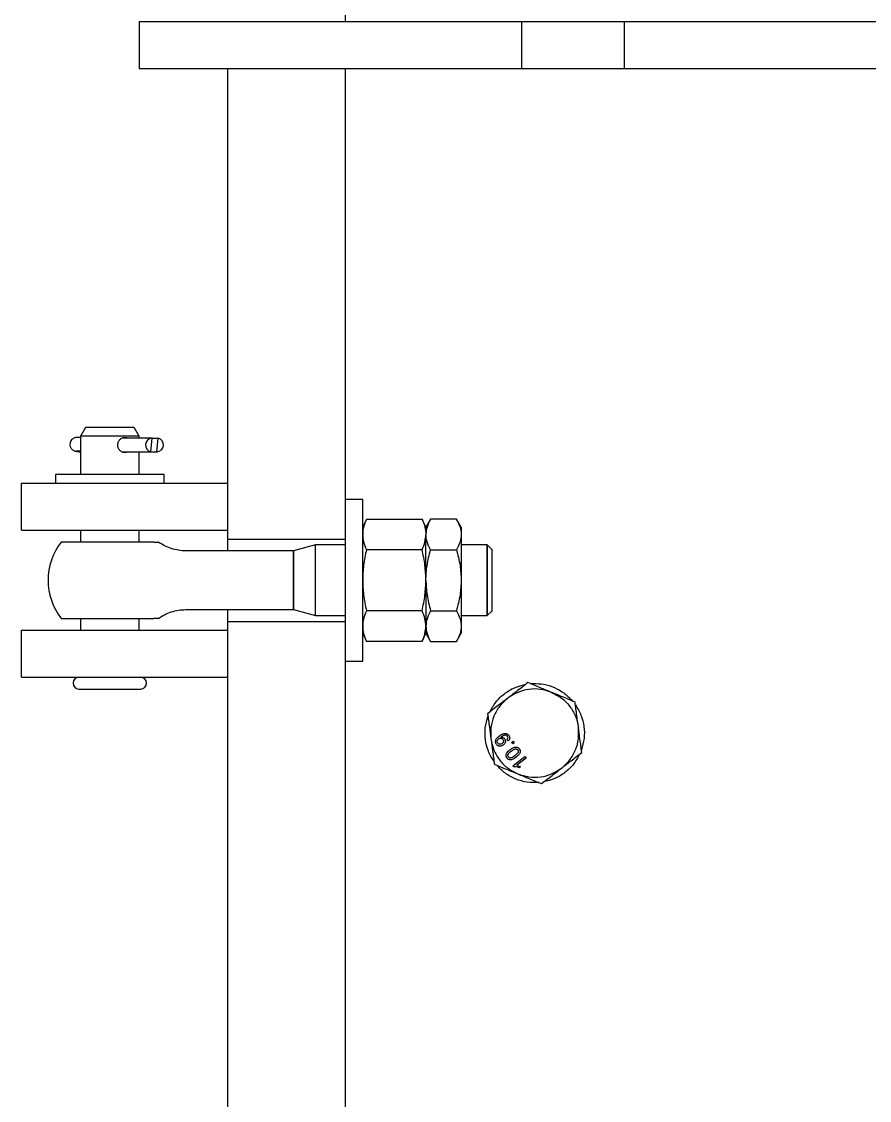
# Model space of a CAD drawing. Header units: millimetres. Extents: x 1293 to 41893, y 1011 to 26911.
# Drawn here: x 32451.2 to 32643.4, y 7630.8 to 7875.4 of the extents above; entities that cross this region are included whole.
import ezdxf

# ---------------------------------------------------------------- set-up
doc = ezdxf.new("R2010")
doc.units = ezdxf.units.MM
doc.header["$LTSCALE"] = 50
doc.layers.add('MAQUINAS', color=11, linetype='Continuous')

msp = doc.modelspace()

# ---------------------------------------------------------------- linework, layer by layer
at = {"layer": 'MAQUINAS', "linetype": 'Continuous', "lineweight": 25}
for p, q in [((32524.4942232, 8099.3821266), (32524.4942232, 7875.3821266)), ((32477.8275566, 7875.3821266), (32835.610707, 7875.3821266)), ((32477.8275566, 7875.3821266), (32477.8275566, 7864.7154599)), ((32564.4942232, 7875.3821266), (32564.4942232, 7864.7154599)), ((32587.8275566, 7864.7154599), (32587.8275566, 7875.3821266)), ((32477.8275566, 7864.7154599), (32835.610707, 7864.7154599)), ((32497.8275329, 7864.7154599), (32497.8275329, 7758.0487932)), ((32524.4942232, 7864.7154599), (32524.4942232, 7758.0487932)), ((32465.6489134, 7783.3821266), (32464.4942128, 7781.3821266)), ((32464.4942128, 7781.3821266), (32464.4942128, 7772.7154599)), ((32477.8275462, 7781.3821266), (32476.6728456, 7783.3821266)), ((32477.8275462, 7780.9154599), (32477.8275462, 7781.3821266)), ((32480.6104612, 7780.9154599), (32473.8887426, 7780.9154599)), ((32480.4762027, 7777.8567577), (32480.7447197, 7780.9074954)), ((32480.7447197, 7780.9074954), (32482.1046427, 7780.9074954)), ((32481.8361256, 7777.8567577), (32482.1046427, 7780.9074954)), ((32473.8776329, 7777.8567577), (32481.8361256, 7777.8567577)), ((32473.8887426, 7777.8487932), (32481.9703842, 7777.8487932)), ((32477.8275462, 7772.7154599), (32477.8275462, 7777.8487932)), ((32458.8275329, 7772.7154599), (32458.8275329, 7770.7154599)), ((32483.4941996, 7772.7154599), (32458.8275329, 7772.7154599)), ((32483.4941996, 7770.7154599), (32483.4941996, 7772.7154599)), ((32451.1608663, 7760.0487932), (32451.1608663, 7770.7154599)), ((32471.1608663, 7770.7154599), (32497.8275329, 7770.7154599)), ((32528.4942232, 7767.0487932), (32524.4942232, 7767.0487932)), ((32529.3614345, 7762.5752003), (32528.4942232, 7760.7154599)), ((32529.3598798, 7762.5718663), (32541.9619, 7762.5718663)), ((32542.8275519, 7760.7154699), (32541.9603454, 7762.5752003)), ((32543.9012678, 7762.5752003), (32542.8275519, 7760.7154699)), ((32549.7557494, 7762.5718663), (32543.8993429, 7762.5718663)), ((32550.8275462, 7760.7154599), (32549.7538245, 7762.5752003)), ((32464.4942128, 7760.0487932), (32464.4942128, 7757.3821266)), ((32471.1608663, 7760.0487932), (32497.8275329, 7760.0487932)), ((32477.8275462, 7757.3821266), (32477.8275462, 7760.0487932)), ((32497.8275329, 7758.0487932), (32524.4942232, 7758.0487932)), ((32517.8275462, 7756.7154599), (32512.8275462, 7755.3757139)), ((32524.4942232, 7756.7154599), (32517.8275462, 7756.7154599)), ((32556.7448795, 7756.7154599), (32550.8275462, 7756.7154599)), ((32557.8275462, 7755.6327932), (32556.7448795, 7756.7154599)), ((32512.8275462, 7755.3757139), (32488.3830084, 7755.3757139)), ((32541.9619, 7755.6436631), (32529.3598798, 7755.6436631)), ((32543.8993429, 7755.6436631), (32549.7557494, 7755.6436631)), ((32488.379674, 7742.0552058), (32512.8275462, 7742.0552058)), ((32512.8275462, 7742.0552058), (32517.8275462, 7740.7154599)), ((32464.4942128, 7740.0487932), (32464.4942128, 7737.3821266)), ((32477.8275462, 7737.3821266), (32477.8275462, 7740.0487932)), ((32517.8275462, 7740.7154599), (32524.4942232, 7740.7154599)), ((32541.9619, 7741.7872567), (32529.3598798, 7741.7872567)), ((32543.8993429, 7741.7872567), (32549.7557494, 7741.7872567)), ((32550.8275462, 7740.7154599), (32556.7448795, 7740.7154599)), ((32556.7448795, 7740.7154599), (32557.8275462, 7741.7981266)), ((32451.1608663, 7726.7154599), (32451.1608663, 7737.3821266)), ((32471.1608663, 7737.3821266), (32497.8275329, 7737.3821266)), ((32497.8275329, 7739.3821266), (32524.4942232, 7739.3821266)), ((32497.8275329, 7739.3821266), (32497.8275329, 7358.0487932)), ((32524.4942232, 7739.3821266), (32524.4942232, 7358.0487932)), ((32528.4942232, 7736.7154599), (32529.3614345, 7734.8557194)), ((32541.9619, 7734.8590534), (32529.3598798, 7734.8590534)), ((32541.9603454, 7734.8557194), (32542.8275519, 7736.7154499)), ((32542.8275519, 7736.7154499), (32543.9012678, 7734.8557194)), ((32543.8993429, 7734.8590534), (32549.7557494, 7734.8590534)), ((32549.7538245, 7734.8557194), (32550.8275462, 7736.7154599)), ((32524.4942232, 7730.3821266), (32528.4942232, 7730.3821266)), ((32471.1608663, 7726.7154599), (32497.8275329, 7726.7154599)), ((32575.4967322, 7721.9653831), (32575.2183905, 7721.6802501)), ((32575.6925639, 7721.7624017), (32575.4992821, 7721.5644039)), ((32575.6925639, 7721.7624017), (32576.1411356, 7721.2559738)), ((32559.8932749, 7713.1868006), (32559.8282125, 7713.1341212)), ((32561.505353, 7712.2643811), (32561.2027673, 7712.5854975)), ((32562.246933, 7711.9487641), (32562.5948289, 7712.2165602)), ((32562.5147291, 7711.6008682), (32562.246933, 7711.9487641)), ((32562.862625, 7711.8686642), (32562.5147291, 7711.6008682)), ((32562.5948289, 7712.2165602), (32562.862625, 7711.8686642)), ((32562.5592014, 7706.6487915), (32565.2727897, 7708.7376008)), ((32565.5405857, 7708.3897049), (32563.4260307, 7706.7620069)), ((32565.2727897, 7708.7376008), (32565.5405857, 7708.3897049)), ((32562.7315951, 7706.4248335), (32562.5592014, 7706.6487915)), ((32563.4260307, 7706.7620069), (32564.308144, 7706.4437597)), ((32564.308144, 7706.4437597), (32563.9874274, 7706.1968852))]:
    msp.add_line(p, q, dxfattribs=at)
at = {"layer": 'MAQUINAS', "linetype": 'Continuous', "lineweight": 25, "flags": 128}
msp.add_lwpolyline([(32464.4942128, 7777.9793668), (32464.1485306, 7777.9999458), (32463.7394625, 7778.0128238), (32463.5318725, 7778.0015441), (32463.5578937, 7777.9678528), (32463.8134984, 7777.916965), (32464.2591211, 7777.8567577), (32464.4942128, 7777.8301539)], dxfattribs=at)
at = {"layer": 'MAQUINAS', "linetype": 'Continuous', "lineweight": 25}
for centre, radius, start, end in [((32480.7921804, 7779.3661321), 1.5420938, 91.763658747, 258.176249629), ((32481.7886649, 7779.398121), 1.5420938, 271.763658747, 78.176249629), ((32471.1608795, 7748.7154599), 14, 141.757625007, 218.25531567), ((32464.1608795, 7725.3821266), 1.3333333, 90, 270), ((32478.1608795, 7725.3821266), 1.3333333, 270, 90)]:
    msp.add_arc(centre, radius, start, end, dxfattribs=at)
for points, knots in [([(32474.560687, 7781.3821266), (32474.1727077, 7781.3821266), (32473.3967491, 7781.3821266), (32472.1118788, 7781.3821266), (32470.799846, 7781.3821266), (32469.4991616, 7781.3821266), (32468.2630556, 7781.3821266), (32467.1379595, 7781.3821266), (32466.1681497, 7781.3821266), (32465.3878085, 7781.3821266), (32464.8382324, 7781.3821266), (32464.5294565, 7781.3821266), (32464.5226276, 7781.3821266), (32464.5197557, 7781.3821266)], [0, 0, 0, 0, 0.0932332117, 0.1864664234, 0.2796996351, 0.3729328468, 0.4661660585, 0.5593992702, 0.6526324819, 0.7458656936, 0.8390989053, 0.932332117, 1, 1, 1, 1]), ([(32473.971823, 7783.3821266), (32473.3088071, 7783.3821266), (32471.9827754, 7783.3821266), (32469.7575831, 7783.3821266), (32467.762163, 7783.3821266), (32466.3306528, 7783.3821266), (32465.6234672, 7783.3821266), (32465.7208095, 7783.3821266), (32465.7466781, 7783.3821266)], [0, 0, 0, 0, 0.1864999279, 0.3729998557, 0.5594997836, 0.7459997115, 0.9324996393, 1, 1, 1, 1]), ([(32472.9594124, 7779.3821266), (32472.9659932, 7779.4938894), (32472.9793468, 7779.7206754), (32473.1131705, 7780.1550811), (32473.4253339, 7780.6351057), (32473.8756799, 7780.9539669), (32474.2668747, 7781.0888576), (32474.4636925, 7781.102212), (32474.560687, 7781.1087932)], [0, 0, 0, 0, 0.1234106923, 0.2504214187, 0.499991788, 0.7495565899, 0.876578208, 1, 1, 1, 1]), ([(32476.5750809, 7783.3821266), (32476.5793695, 7783.3821266), (32476.5903794, 7783.3821266), (32475.6868919, 7783.3821266), (32474.5435126, 7783.3821266), (32473.971823, 7783.3821266)], [0, 0, 0, 0, 0.2418693227, 0.6209346614, 1, 1, 1, 1]), ([(32477.8020033, 7781.3821266), (32477.8095195, 7781.3821266), (32477.8444461, 7781.3821266), (32477.6490901, 7781.3821266), (32477.2161765, 7781.3821266), (32476.5283728, 7781.3821266), (32475.6489264, 7781.3821266), (32474.9234334, 7781.3821266), (32474.560687, 7781.3821266)], [0, 0, 0, 0, 0.05199043502, 0.24159234802, 0.43119426101, 0.62079617401, 0.810398087, 1, 1, 1, 1]), ([(32474.560687, 7781.1087932), (32474.6550362, 7781.1006256), (32474.8464865, 7781.0840521), (32475.0695379, 7781.0234121), (32475.1685905, 7780.9319178), (32475.1950304, 7780.9074954)], [0, 0, 0, 0, 0.4159889899, 0.8441110725, 1, 1, 1, 1]), ([(32464.4942128, 7781.0492485), (32464.4875262, 7781.0497081), (32464.2881582, 7781.0634119), (32463.9536265, 7781.0710929), (32463.6628773, 7781.0777924), (32463.3063696, 7781.0256347), (32462.9907176, 7780.9204462), (32462.6450681, 7780.7081122), (32462.3222745, 7780.3437598), (32462.1195618, 7779.8527087), (32462.096963, 7779.3225956), (32462.2391217, 7778.8559661), (32462.4710037, 7778.5076842), (32462.7296836, 7778.2712967), (32462.9798804, 7778.1232405), (32463.190065, 7778.0409203), (32463.3673478, 7777.9913167), (32463.5934111, 7777.9439027), (32463.9432933, 7777.8920635), (32464.2975495, 7777.8468434), (32464.4907972, 7777.8282309), (32464.4942128, 7777.8279019)], [0, 0, 0, 0, 0.0028568284, 0.0851789295, 0.1784005578, 0.2184912249, 0.2588179182, 0.3147458415, 0.3814797795, 0.4519208082, 0.5249822348, 0.5909850247, 0.645414306, 0.6921375741, 0.7321225742, 0.7645216126, 0.7927935826, 0.8347452458, 0.9209356454, 0.9986025512, 1, 1, 1, 1]), ([(32474.560687, 7777.6554599), (32474.4636925, 7777.6620411), (32474.2668747, 7777.6753955), (32473.8756799, 7777.8102862), (32473.4253339, 7778.1291474), (32473.1131705, 7778.609172), (32472.9793468, 7779.0435777), (32472.9659932, 7779.2703637), (32472.9594124, 7779.3821266)], [0, 0, 0, 0, 0.123421792, 0.2504434101, 0.500008212, 0.7495785813, 0.8765893077, 1, 1, 1, 1]), ([(32475.185655, 7777.8487932), (32475.1621999, 7777.8272778), (32475.0659612, 7777.7389977), (32474.8463445, 7777.6804561), (32474.6549893, 7777.6637117), (32474.560687, 7777.6554599)], [0, 0, 0, 0, 0.1404835774, 0.5764190519, 1, 1, 1, 1]), ([(32529.3598798, 7762.5718663), (32529.105464, 7761.9756469), (32528.6179306, 7760.8331203), (32528.5342403, 7759.6658861), (32528.4942232, 7759.1077647)], [0, 0, 0, 0, 0.5218429017, 1, 1, 1, 1]), ([(32541.9619, 7762.5718663), (32542.2164091, 7761.9754066), (32542.7041243, 7760.8324121), (32542.7876285, 7759.6646969), (32542.827557, 7759.1063418)], [0, 0, 0, 0, 0.52183954708, 1, 1, 1, 1]), ([(32543.8993429, 7762.5718663), (32543.5842531, 7761.9765943), (32542.9825735, 7760.8398934), (32542.8775586, 7759.6656529), (32542.8275383, 7759.1063433)], [0, 0, 0, 0, 0.5236839147, 1, 1, 1, 1]), ([(32549.7557494, 7762.5718663), (32550.0707242, 7761.9768342), (32550.6721804, 7760.8405981), (32550.7774195, 7759.6668406), (32550.8275462, 7759.1077647)], [0, 0, 0, 0, 0.523687075, 1, 1, 1, 1]), ([(32528.4942232, 7759.1077647), (32528.5342403, 7758.5496434), (32528.6179306, 7757.3824092), (32529.105464, 7756.2398825), (32529.3598798, 7755.6436631)], [0, 0, 0, 0, 0.4781570983, 1, 1, 1, 1]), ([(32541.9619, 7755.6436631), (32542.2162224, 7756.2396421), (32542.7035736, 7757.3817005), (32542.787451, 7758.5484545), (32542.8275574, 7759.1063422)], [0, 0, 0, 0, 0.5218463249, 1, 1, 1, 1]), ([(32543.8993429, 7755.6436631), (32543.584484, 7756.2384556), (32542.983253, 7757.3742267), (32542.8777822, 7758.5474994), (32542.8275454, 7759.1063404)], [0, 0, 0, 0, 0.5236903771, 1, 1, 1, 1]), ([(32542.8275519, 7760.7142892), (32542.8275519, 7760.7146826), (32542.8275519, 7760.8506522), (32542.8275519, 7760.4139338), (32542.8275519, 7759.5422117), (32542.8275519, 7759.1063507)], [0, 0, 0, 0, 0.0014486664, 0.5007243332, 1, 1, 1, 1]), ([(32550.8275462, 7759.1077647), (32550.7774195, 7758.5486889), (32550.6721804, 7757.3749313), (32550.0707242, 7756.2386953), (32549.7557494, 7755.6436631)], [0, 0, 0, 0, 0.476312925, 1, 1, 1, 1]), ([(32481.1252433, 7757.3821266), (32480.9279356, 7757.3820438), (32480.5435593, 7757.3818827), (32479.8235864, 7757.3819338), (32478.8686823, 7757.3821891), (32477.6234768, 7757.3822764), (32476.0238327, 7757.3820859), (32474.3093443, 7757.3821377), (32472.482655, 7757.3821233), (32470.6182187, 7757.3821283), (32468.7692305, 7757.3821227), (32466.9886085, 7757.3821403), (32465.5307349, 7757.3820836), (32464.3634952, 7757.3822249), (32463.4296417, 7757.3821685), (32462.4573264, 7757.3822204), (32461.5165232, 7757.3814797), (32460.7379638, 7757.3822991), (32460.294985, 7757.382078), (32460.1136892, 7757.3821266), (32460.1663127, 7757.3821266), (32460.1665044, 7757.3821266)], [0, 0, 0, 0, 0.0438890332, 0.0855004917, 0.1250342282, 0.1899527214, 0.2499838689, 0.3124592569, 0.3749346449, 0.4374100329, 0.4998854208, 0.5623608088, 0.6248361968, 0.664266218, 0.7058487452, 0.7498689243, 0.8101163908, 0.874820804, 0.937296192, 0.99977158, 1, 1, 1, 1]), ([(32481.1252433, 7757.3821266), (32481.3332141, 7757.3821266), (32481.7237803, 7757.3821266), (32482.0235027, 7757.3821266), (32482.1530969, 7757.3821266), (32482.1449546, 7757.3821266), (32482.1424504, 7757.3821266)], [0, 0, 0, 0, 0.3370011832, 0.6328834783, 0.8870901561, 1, 1, 1, 1]), ([(32488.3830084, 7755.3757139), (32487.8321177, 7755.4002049), (32486.7235776, 7755.4494875), (32485.1001741, 7755.853648), (32483.5461866, 7756.4732505), (32482.6173931, 7757.0804018), (32482.1558278, 7757.3821266)], [0, 0, 0, 0, 0.24847576117, 0.49999999899, 0.75152423733, 1, 1, 1, 1]), ([(32497.8275329, 7758.0487932), (32497.8275329, 7758.0143486), (32497.8275329, 7757.9454593), (32497.8275329, 7757.3861046), (32497.8275329, 7756.5548557), (32497.8275329, 7755.7616754), (32497.8275329, 7755.3757139)], [0, 0, 0, 0, 0.2533057036, 0.5066114071, 0.7599171107, 1, 1, 1, 1]), ([(32529.3598798, 7755.6436631), (32529.105464, 7754.4512243), (32528.6179306, 7752.166171), (32528.5342403, 7749.8317025), (32528.4942232, 7748.7154599)], [0, 0, 0, 0, 0.52184290167, 1, 1, 1, 1]), ([(32542.8275519, 7748.7309313), (32542.7870529, 7749.8446336), (32542.7023515, 7752.1738788), (32542.2158082, 7754.4538397), (32541.9619, 7755.6436631)], [0, 0, 0, 0, 0.4781387086, 1, 1, 1, 1]), ([(32542.8275519, 7748.7309313), (32542.8782736, 7749.8465373), (32542.9847656, 7752.1887937), (32543.5849983, 7754.456208), (32543.8993429, 7755.6436631)], [0, 0, 0, 0, 0.4762954491, 1, 1, 1, 1]), ([(32549.7557494, 7755.6436631), (32550.0707242, 7754.4535988), (32550.6721804, 7752.1811266), (32550.7774195, 7749.8336116), (32550.8275462, 7748.7154599)], [0, 0, 0, 0, 0.523687075, 1, 1, 1, 1]), ([(32528.4942232, 7748.7154599), (32528.5342403, 7747.5992172), (32528.6179306, 7745.2647488), (32529.105464, 7742.9796955), (32529.3598798, 7741.7872567)], [0, 0, 0, 0, 0.4781570983, 1, 1, 1, 1]), ([(32541.9619, 7741.7872567), (32542.2158082, 7742.97708), (32542.7023515, 7745.257041), (32542.7870529, 7747.5862862), (32542.8275519, 7748.6999885)], [0, 0, 0, 0, 0.52186129143, 1, 1, 1, 1]), ([(32542.8275519, 7748.6999885), (32542.8782736, 7747.5843824), (32542.9847656, 7745.242126), (32543.5849983, 7742.9747118), (32543.8993429, 7741.7872567)], [0, 0, 0, 0, 0.4762954491, 1, 1, 1, 1]), ([(32550.8275462, 7748.7154599), (32550.7774195, 7747.5973081), (32550.6721804, 7745.2497931), (32550.0707242, 7742.977321), (32549.7557494, 7741.7872567)], [0, 0, 0, 0, 0.476312925, 1, 1, 1, 1]), ([(32482.1558278, 7740.0487932), (32482.6173931, 7740.350518), (32483.5461866, 7740.9576692), (32485.1001741, 7741.5772718), (32486.7235776, 7741.9814323), (32487.8321177, 7742.0307148), (32488.3830084, 7742.0552058)], [0, 0, 0, 0, 0.2484757627, 0.500000001, 0.7515242388, 1, 1, 1, 1]), ([(32497.8275329, 7742.0552058), (32497.8275329, 7741.6692443), (32497.8275329, 7740.8760641), (32497.8275329, 7740.0448152), (32497.8275329, 7739.4854605), (32497.8275329, 7739.4165712), (32497.8275329, 7739.3821266)], [0, 0, 0, 0, 0.2400828893, 0.4933885929, 0.7466942964, 1, 1, 1, 1]), ([(32460.1663381, 7740.0487932), (32460.1662021, 7740.0487932), (32460.1136845, 7740.0487932), (32460.2953265, 7740.0488469), (32460.6879858, 7740.0486294), (32461.2605896, 7740.0491946), (32461.868311, 7740.0491284), (32462.7159562, 7740.0486616), (32463.8510627, 7740.0486929), (32465.3495079, 7740.0488204), (32466.9885252, 7740.0487857), (32468.7692544, 7740.0487954), (32470.6182064, 7740.0487918), (32472.4826802, 7740.0487966), (32474.3092557, 7740.048781), (32475.8344203, 7740.0488316), (32477.0766357, 7740.0487052), (32478.0866717, 7740.0486976), (32479.1537299, 7740.0487672), (32480.2431966, 7740.0491552), (32480.8236551, 7740.048917), (32481.1252433, 7740.0487932)], [0, 0, 0, 0, 0.0001621788, 0.0626417094, 0.12512124, 0.168819071, 0.2104357257, 0.2501645088, 0.3152201639, 0.3751224366, 0.4376019672, 0.5000814979, 0.5625610285, 0.6250405592, 0.6875200898, 0.7499996204, 0.7895670487, 0.8311213562, 0.8750405965, 0.9350750075, 1, 1, 1, 1]), ([(32482.1424504, 7740.0487932), (32482.1450668, 7740.0487932), (32482.1529015, 7740.0487932), (32482.0504592, 7740.0487932), (32481.845977, 7740.0487932), (32481.5452849, 7740.0487932), (32481.2654678, 7740.0487932), (32481.1252433, 7740.0487932)], [0, 0, 0, 0, 0.11348795615, 0.33983603354, 0.56026182507, 0.77963431516, 1, 1, 1, 1]), ([(32529.3598798, 7741.7872567), (32529.105464, 7741.1910372), (32528.6179306, 7740.0485106), (32528.5342403, 7738.8812764), (32528.4942232, 7738.323155)], [0, 0, 0, 0, 0.5218429017, 1, 1, 1, 1]), ([(32542.8275595, 7738.3217331), (32542.78763, 7738.8800879), (32542.7041236, 7740.0478021), (32542.2164089, 7741.1907968), (32541.9619, 7741.7872567)], [0, 0, 0, 0, 0.4781604649, 1, 1, 1, 1]), ([(32543.8993429, 7741.7872567), (32543.5842531, 7741.1919846), (32542.9825735, 7740.0552837), (32542.8775586, 7738.8810432), (32542.8275383, 7738.3217336)], [0, 0, 0, 0, 0.5236839147, 1, 1, 1, 1]), ([(32549.7557494, 7741.7872567), (32550.0707242, 7741.1922245), (32550.6721804, 7740.0559884), (32550.7774195, 7738.8822309), (32550.8275462, 7738.323155)], [0, 0, 0, 0, 0.523687075, 1, 1, 1, 1]), ([(32528.4942232, 7738.323155), (32528.5342403, 7737.7650337), (32528.6179306, 7736.5977995), (32529.105464, 7735.4552728), (32529.3598798, 7734.8590534)], [0, 0, 0, 0, 0.4781570983, 1, 1, 1, 1]), ([(32541.9619, 7734.8590534), (32542.2162224, 7735.4550324), (32542.7035736, 7736.5970909), (32542.7874511, 7737.7638448), (32542.8275574, 7738.3217325)], [0, 0, 0, 0, 0.52184632484, 1, 1, 1, 1]), ([(32542.8275425, 7738.3217322), (32542.8777805, 7737.7628906), (32542.9832538, 7736.5896167), (32543.5844843, 7735.4538457), (32543.8993429, 7734.8590534)], [0, 0, 0, 0, 0.4763096398, 1, 1, 1, 1]), ([(32550.8275462, 7738.323155), (32550.7774195, 7737.7640792), (32550.6721804, 7736.5903217), (32550.0707242, 7735.4540856), (32549.7557494, 7734.8590534)], [0, 0, 0, 0, 0.476312925, 1, 1, 1, 1]), ([(32565.9695339, 7725.4946945), (32565.1698723, 7724.8791476), (32563.6689239, 7723.7237789), (32562.1187649, 7722.5305299), (32561.3944856, 7721.9730093)], [0, 0, 0, 0, 0.5327709195, 1, 1, 1, 1]), ([(32571.3069269, 7723.293429), (32570.4619602, 7723.641913), (32568.6534968, 7724.3877655), (32566.902444, 7725.1099406), (32565.9695339, 7725.4946945)], [0, 0, 0, 0, 0.4672290805, 1, 1, 1, 1]), ([(32464.1876995, 7724.0487932), (32464.190715, 7724.0487932), (32464.1978853, 7724.0487932), (32464.5221001, 7724.0487932), (32465.0991549, 7724.0487932), (32465.9185132, 7724.0487932), (32466.9368135, 7724.0487932), (32468.1181644, 7724.0487932), (32469.4160757, 7724.0487932), (32470.7817943, 7724.0487932), (32472.1594288, 7724.0487932), (32473.5085425, 7724.0487932), (32474.3232991, 7724.0487932), (32474.7306773, 7724.0487932)], [0, 0, 0, 0, 0.067667883, 0.1609010947, 0.2541343064, 0.3473675181, 0.4406007298, 0.5338339415, 0.6270671532, 0.7203003649, 0.8135335766, 0.9067667883, 1, 1, 1, 1]), ([(32474.7306773, 7724.0487932), (32475.1115611, 7724.0487932), (32475.8733287, 7724.0487932), (32476.7967474, 7724.0487932), (32477.5189413, 7724.0487932), (32477.9735006, 7724.0487932), (32478.1786245, 7724.0487932), (32478.1419515, 7724.0487932), (32478.1340595, 7724.0487932)], [0, 0, 0, 0, 0.189601913, 0.379203826, 0.568805739, 0.758407652, 0.948009565, 1, 1, 1, 1]), ([(32576.6443198, 7721.0921635), (32575.7114098, 7721.4769174), (32573.9603569, 7722.1990925), (32572.1518936, 7722.944945), (32571.3069269, 7723.293429)], [0, 0, 0, 0, 0.5327709195, 1, 1, 1, 1]), ([(32561.3944856, 7721.9730093), (32560.6702063, 7721.4154887), (32559.1200474, 7720.2222397), (32557.619099, 7719.066871), (32556.8194373, 7718.4513242)], [0, 0, 0, 0, 0.4672290805, 1, 1, 1, 1]), ([(32577.4066645, 7715.3692129), (32577.2859772, 7716.2752175), (32577.0276727, 7718.214319), (32576.7775682, 7720.0918628), (32576.6443198, 7721.0921635)], [0, 0, 0, 0, 0.4672290805, 1, 1, 1, 1]), ([(32556.8194373, 7718.4513242), (32556.9526857, 7717.4510234), (32557.2027902, 7715.5734796), (32557.4610946, 7713.6343781), (32557.581782, 7712.7283735)], [0, 0, 0, 0, 0.5327709195, 1, 1, 1, 1]), ([(32578.1690092, 7709.6462623), (32578.0357608, 7710.646563), (32577.7856563, 7712.5241068), (32577.5273519, 7714.4632083), (32577.4066645, 7715.3692129)], [0, 0, 0, 0, 0.5327709195, 1, 1, 1, 1]), ([(32557.581782, 7712.7283735), (32557.7024693, 7711.8223689), (32557.9607738, 7709.8832674), (32558.2108783, 7708.0057236), (32558.3441266, 7707.0054229)], [0, 0, 0, 0, 0.4672290805, 1, 1, 1, 1]), ([(32558.8393466, 7711.4812835), (32558.7869287, 7711.5602188), (32558.6821088, 7711.7180658), (32558.6126536, 7711.9969482), (32558.6114019, 7712.2820292), (32558.7150781, 7712.6484825), (32559.002317, 7713.0368085), (32559.2954926, 7713.2728785), (32559.442458, 7713.3912175)], [0, 0, 0, 0, 0.1250635897, 0.2500895576, 0.3751100052, 0.5001693996, 0.7494409524, 1, 1, 1, 1]), ([(32559.1114466, 7711.7755715), (32559.0624688, 7711.8537141), (32558.9892748, 7711.9704928), (32558.9695906, 7712.1542677), (32558.986987, 7712.290311), (32559.0328739, 7712.4207822), (32559.1274353, 7712.5785122), (32559.2320018, 7712.668724), (32559.3014764, 7712.7286612)], [0, 0, 0, 0, 0.2490168506, 0.3721383925, 0.4993654558, 0.6235619335, 0.7498926933, 1, 1, 1, 1]), ([(32559.3014764, 7712.7286612), (32559.3772271, 7712.7798027), (32559.4918403, 7712.8571813), (32559.6686808, 7712.9055858), (32559.8063984, 7712.9121562), (32559.9402299, 7712.8883984), (32560.1103137, 7712.8184914), (32560.2037204, 7712.7178907), (32560.2661981, 7712.6506011)], [0, 0, 0, 0, 0.24997649069, 0.37822216713, 0.50034233219, 0.62745243067, 0.75081109269, 1, 1, 1, 1]), ([(32559.442458, 7713.3912175), (32559.6088172, 7713.512556), (32559.9409703, 7713.7548204), (32560.4250947, 7713.9621224), (32560.8393513, 7713.9954039), (32561.1444408, 7713.9307658), (32561.4192648, 7713.782342), (32561.5558211, 7713.6271893), (32561.624128, 7713.5495803)], [0, 0, 0, 0, 0.2504849429, 0.5001185141, 0.6278991852, 0.7500923696, 0.8749936752, 1, 1, 1, 1]), ([(32559.8282125, 7713.1341212), (32559.9067119, 7713.1371822), (32560.0642037, 7713.1433235), (32560.2924945, 7713.0751673), (32560.503522, 7712.9628319), (32560.608518, 7712.8446012), (32560.6608986, 7712.785618)], [0, 0, 0, 0, 0.2489431768, 0.4994502947, 0.7502849385, 1, 1, 1, 1]), ([(32561.2972134, 7713.3265022), (32561.2530033, 7713.3757496), (32561.16462, 7713.4742032), (32560.9838101, 7713.5627887), (32560.7854143, 7713.5934809), (32560.396243, 7713.5063992), (32560.1167295, 7713.3287892), (32559.8932749, 7713.1868006)], [0, 0, 0, 0, 0.1252073258, 0.2503100191, 0.3753386279, 0.5006201474, 1, 1, 1, 1]), ([(32560.2661981, 7712.6506011), (32560.3157422, 7712.5749225), (32560.3899729, 7712.461535), (32560.4226938, 7712.2832015), (32560.4166013, 7712.1484017), (32560.3814291, 7712.0175732), (32560.2996234, 7711.8560487), (32560.1982748, 7711.7653213), (32560.1309568, 7711.7050581)], [0, 0, 0, 0, 0.24952054608, 0.37385078374, 0.49988878406, 0.62409559321, 0.75031544223, 1, 1, 1, 1]), ([(32560.6608986, 7712.785618), (32560.6997566, 7712.7289572), (32560.7774463, 7712.6156737), (32560.8425337, 7712.4192894), (32560.8637956, 7712.2138069), (32560.8398388, 7712.0087722), (32560.7755889, 7711.811595), (32560.6397366, 7711.5709133), (32560.4838486, 7711.4339433), (32560.3802709, 7711.3429355)], [0, 0, 0, 0, 0.1250740585, 0.2500636243, 0.3732612247, 0.5001992382, 0.6242961009, 0.7503685137, 1, 1, 1, 1]), ([(32561.2027673, 7712.5854975), (32561.251871, 7712.6438603), (32561.3405524, 7712.7492637), (32561.406765, 7712.9118949), (32561.4150503, 7713.0429768), (32561.3959237, 7713.1451718), (32561.3573937, 7713.2421838), (32561.3172727, 7713.2983973), (32561.2972134, 7713.3265022)], [0, 0, 0, 0, 0.2764767993, 0.4993179598, 0.6237184282, 0.7494961879, 0.8747561628, 1, 1, 1, 1]), ([(32561.624128, 7713.5495803), (32561.6901108, 7713.4492236), (32561.7893303, 7713.2983153), (32561.840014, 7713.0628053), (32561.8403593, 7712.8242123), (32561.7450545, 7712.5313871), (32561.5853375, 7712.3534767), (32561.505353, 7712.2643811)], [0, 0, 0, 0, 0.2498594906, 0.3757183909, 0.500481002, 0.7498462328, 1, 1, 1, 1]), ([(32560.3802709, 7711.3429355), (32560.2590732, 7711.2621996), (32560.0764763, 7711.1405625), (32559.7925148, 7711.0732283), (32559.5735997, 7711.067052), (32559.3601405, 7711.1061578), (32559.0887417, 7711.2151637), (32558.9392654, 7711.374664), (32558.8393466, 7711.4812835)], [0, 0, 0, 0, 0.2498688585, 0.3764535287, 0.5003476657, 0.6272386366, 0.7508240847, 1, 1, 1, 1]), ([(32560.1309568, 7711.7050581), (32560.0512068, 7711.6517024), (32559.891917, 7711.5451314), (32559.6466057, 7711.507687), (32559.4576953, 7711.5338096), (32559.2767432, 7711.6018992), (32559.177947, 7711.7057015), (32559.1114466, 7711.7755715)], [0, 0, 0, 0, 0.2502503989, 0.4998417518, 0.6295762977, 0.7506653539, 1, 1, 1, 1]), ([(32561.220221, 7708.3882711), (32561.1660132, 7708.468933), (32561.0576422, 7708.6301905), (32560.9838323, 7708.9168365), (32561.0075458, 7709.2115355), (32561.2550762, 7709.7432636), (32561.6279997, 7710.0619648), (32561.9260069, 7710.3166423)], [0, 0, 0, 0, 0.125373348, 0.2506437386, 0.375697515, 0.5011131747, 1, 1, 1, 1]), ([(32561.9260069, 7710.3166423), (32562.0824746, 7710.4306199), (32562.3950323, 7710.6583001), (32562.8424102, 7710.8616309), (32563.2286061, 7710.9154053), (32563.5196082, 7710.868988), (32563.7780345, 7710.7239704), (32563.9050373, 7710.5772766), (32563.9685989, 7710.5038601)], [0, 0, 0, 0, 0.2504758129, 0.50034735438, 0.62576834083, 0.75017618309, 0.87496969665, 1, 1, 1, 1]), ([(32562.1927158, 7709.9679095), (32562.41636, 7710.1358089), (32562.6959603, 7710.3457169), (32563.0945009, 7710.4830465), (32563.3051345, 7710.4783415), (32563.5100127, 7710.4149492), (32563.6070132, 7710.3135309), (32563.6554926, 7710.2628436)], [0, 0, 0, 0, 0.5004095025, 0.6256126137, 0.7505796735, 0.875343692, 1, 1, 1, 1]), ([(32563.6554926, 7710.2628436), (32563.6924633, 7710.2030989), (32563.7664251, 7710.0835763), (32563.7736588, 7709.8691013), (32563.7258229, 7709.6639252), (32563.4896784, 7709.3142229), (32563.2154482, 7709.097538), (32562.9961041, 7708.9242217)], [0, 0, 0, 0, 0.1246963828, 0.2494616582, 0.3744323466, 0.4996371137, 1, 1, 1, 1]), ([(32563.9685989, 7710.5038601), (32564.0475808, 7710.3818973), (32564.1662048, 7710.1987196), (32564.1976208, 7709.9461078), (32564.1937728, 7709.8024882), (32564.1803804, 7709.7318254), (32564.1736843, 7709.6964947)], [0, 0, 0, 0, 0.4987953461, 0.7491482596, 0.8745764119, 1, 1, 1, 1]), ([(32563.2649873, 7708.5771626), (32563.1083224, 7708.4631862), (32562.795379, 7708.2355145), (32562.3440213, 7708.0290451), (32561.9565021, 7707.9771339), (32561.6663285, 7708.0264334), (32561.4112676, 7708.1682543), (32561.2839453, 7708.3148837), (32561.220221, 7708.3882711)], [0, 0, 0, 0, 0.2504817087, 0.5003455958, 0.6317049057, 0.7502211388, 0.8749866995, 1, 1, 1, 1]), ([(32561.5362564, 7708.6254825), (32561.4987469, 7708.6850418), (32561.4237297, 7708.8041575), (32561.4124575, 7709.0194355), (32561.4640439, 7709.2243047), (32561.6963454, 7709.5770211), (32561.9721243, 7709.7941951), (32562.1927158, 7709.9679095)], [0, 0, 0, 0, 0.1247447425, 0.2494837578, 0.3744708184, 0.4996480989, 1, 1, 1, 1]), ([(32562.0000017, 7708.407644), (32561.9555049, 7708.4092539), (32561.8665399, 7708.4124725), (32561.7385256, 7708.4538719), (32561.623481, 7708.5242752), (32561.5653348, 7708.5917426), (32561.5362564, 7708.6254825)], [0, 0, 0, 0, 0.2501584562, 0.5001555724, 0.7500324303, 1, 1, 1, 1]), ([(32562.9961041, 7708.9242217), (32562.8433649, 7708.8130117), (32562.6142694, 7708.6462063), (32562.2785884, 7708.4653296), (32562.0927823, 7708.4268556), (32562.0000017, 7708.407644)], [0, 0, 0, 0, 0.5003723119, 0.7505151407, 1, 1, 1, 1]), ([(32564.1736843, 7709.6964947), (32564.1290788, 7709.5825679), (32564.0398027, 7709.354548), (32563.734502, 7708.9673651), (32563.4527851, 7708.7332369), (32563.2649873, 7708.5771626)], [0, 0, 0, 0, 0.249753552, 0.499871473, 1, 1, 1, 1]), ([(32573.5939609, 7706.1245771), (32574.3182402, 7706.6820977), (32575.8683991, 7707.8753467), (32577.3693475, 7709.0307154), (32578.1690092, 7709.6462623)], [0, 0, 0, 0, 0.4672290805, 1, 1, 1, 1]), ([(32558.3441266, 7707.0054229), (32559.2770367, 7706.620669), (32561.0280896, 7705.8984939), (32562.8365529, 7705.1526414), (32563.6815196, 7704.8041574)], [0, 0, 0, 0, 0.5327709195, 1, 1, 1, 1]), ([(32563.9874274, 7706.1968852), (32563.7865478, 7706.2834324), (32563.3854829, 7706.4562277), (32562.9493059, 7706.4352861), (32562.7315951, 7706.4248335)], [0, 0, 0, 0, 0.5008657323, 1, 1, 1, 1]), ([(32569.0189126, 7702.602892), (32569.8185742, 7703.2184388), (32571.3195226, 7704.3738075), (32572.8696816, 7705.5670565), (32573.5939609, 7706.1245771)], [0, 0, 0, 0, 0.5327709195, 1, 1, 1, 1]), ([(32563.6815196, 7704.8041574), (32564.5264863, 7704.4556734), (32566.3349497, 7703.7098209), (32568.0860025, 7702.9876458), (32569.0189126, 7702.602892)], [0, 0, 0, 0, 0.4672290805, 1, 1, 1, 1])]:
    msp.add_open_spline(points, degree=3, knots=knots, dxfattribs=at)
for points in [[(32451.1608663, 7770.7154599), (32451.2353005, 7770.7154599), (32451.384169, 7770.7154599), (32452.5734218, 7770.7154599), (32454.4217975, 7770.7154599), (32456.9282323, 7770.7154599), (32459.9776573, 7770.7154599), (32463.4579081, 7770.7154599), (32467.2338962, 7770.7154599), (32469.8518762, 7770.7154599), (32471.1608663, 7770.7154599)], [(32528.4942232, 7730.3821266), (32528.4942232, 7730.4503579), (32528.4942232, 7730.5868207), (32528.4942232, 7731.6769691), (32528.4942232, 7733.3713135), (32528.4942232, 7735.6688787), (32528.4942232, 7738.464185), (32528.4942232, 7741.6544149), (32528.4942232, 7745.1157373), (32528.4942232, 7748.7154599), (32528.4942232, 7752.3151825), (32528.4942232, 7755.7765049), (32528.4942232, 7758.9667347), (32528.4942232, 7761.7620411), (32528.4942232, 7764.0596062), (32528.4942232, 7765.7539506), (32528.4942232, 7766.8440991), (32528.4942232, 7766.9805618), (32528.4942232, 7767.0487932)], [(32451.1608663, 7760.0487932), (32451.2353005, 7760.0487932), (32451.384169, 7760.0487932), (32452.5734218, 7760.0487932), (32454.4217975, 7760.0487932), (32456.9282323, 7760.0487932), (32459.9776573, 7760.0487932), (32463.4579081, 7760.0487932), (32467.2338962, 7760.0487932), (32469.8518762, 7760.0487932), (32471.1608663, 7760.0487932)], [(32542.8275519, 7748.7309313), (32542.8275519, 7749.7771813), (32542.8275519, 7751.8696813), (32542.8275519, 7754.781209), (32542.8275519, 7757.3310719), (32542.8275519, 7758.5145911), (32542.8275519, 7759.1063507)], [(32550.8275462, 7760.7154599), (32550.8275462, 7760.6449894), (32550.8275462, 7760.5040485), (32550.8275462, 7759.5731927), (32550.8275462, 7759.1077647)], [(32550.8275462, 7759.1077647), (32550.8275462, 7758.5152448), (32550.8275462, 7757.3302049), (32550.8275462, 7754.7758631), (32550.8275462, 7751.8591019), (32550.8275462, 7749.7633406), (32550.8275462, 7748.7154599)], [(32517.8275462, 7740.7154599), (32517.8275462, 7740.7452336), (32517.8275462, 7740.804781), (32517.8275462, 7741.2804821), (32517.8275462, 7742.0198324), (32517.8275462, 7743.0224063), (32517.8275462, 7744.2421763), (32517.8275462, 7745.6342766), (32517.8275462, 7747.1446718), (32517.8275462, 7748.7154599), (32517.8275462, 7750.2862479), (32517.8275462, 7751.7966432), (32517.8275462, 7753.1887435), (32517.8275462, 7754.4085135), (32517.8275462, 7755.4110874), (32517.8275462, 7756.1504377), (32517.8275462, 7756.6261388), (32517.8275462, 7756.6856862), (32517.8275462, 7756.7154599)], [(32524.4942232, 7758.0487932), (32524.4942232, 7757.3303891), (32524.4942232, 7755.893581), (32524.4942232, 7753.5660562), (32524.4942232, 7751.1640394), (32524.4942232, 7748.7154599), (32524.4942232, 7746.2668804), (32524.4942232, 7743.8648635), (32524.4942232, 7741.5373388), (32524.4942232, 7740.1005306), (32524.4942232, 7739.3821266)], [(32556.7448795, 7740.7154599), (32556.7448795, 7740.7452336), (32556.7448795, 7740.804781), (32556.7448795, 7741.2804821), (32556.7448795, 7742.0198324), (32556.7448795, 7743.0224063), (32556.7448795, 7744.2421763), (32556.7448795, 7745.6342767), (32556.7448795, 7747.1446715), (32556.7448795, 7748.7154613), (32556.7448795, 7750.2862428), (32556.7448795, 7751.7966623), (32556.7448795, 7753.1886722), (32556.7448795, 7754.4087793), (32556.7448795, 7755.4100953), (32556.7448795, 7756.1541402), (32556.7448795, 7756.6123208), (32556.7448795, 7756.7670294), (32556.7448795, 7756.6123208), (32556.7448795, 7756.1541402), (32556.7448795, 7755.4100953), (32556.7448795, 7754.4087793), (32556.7448795, 7753.1886722), (32556.7448795, 7751.7966623), (32556.7448795, 7750.2862428), (32556.7448795, 7748.7154613), (32556.7448795, 7747.1446715), (32556.7448795, 7745.6342767), (32556.7448795, 7744.2421763), (32556.7448795, 7743.0224063), (32556.7448795, 7742.0198324), (32556.7448795, 7741.2804821), (32556.7448795, 7740.804781), (32556.7448795, 7740.7452336), (32556.7448795, 7740.7154599)], [(32512.8275462, 7755.3757139), (32512.8275462, 7755.3509264), (32512.8275462, 7755.3013513), (32512.8275462, 7754.905315), (32512.8275462, 7754.2897824), (32512.8275462, 7753.4551078), (32512.8275462, 7752.4396105), (32512.8275462, 7751.2806427), (32512.8275462, 7750.0231911), (32512.8275462, 7748.7154587), (32512.8275462, 7747.4077332), (32512.8275462, 7746.1502611), (32512.8275462, 7744.9913686), (32512.8275462, 7743.9755907), (32512.8275462, 7743.1419633), (32512.8275462, 7742.5225223), (32512.8275462, 7742.1410724), (32512.8275462, 7742.0122726), (32512.8275462, 7742.1410724), (32512.8275462, 7742.5225223), (32512.8275462, 7743.1419633), (32512.8275462, 7743.9755907), (32512.8275462, 7744.9913686), (32512.8275462, 7746.1502611), (32512.8275462, 7747.4077332), (32512.8275462, 7748.7154587), (32512.8275462, 7750.0231911), (32512.8275462, 7751.2806427), (32512.8275462, 7752.4396105), (32512.8275462, 7753.4551078), (32512.8275462, 7754.2897824), (32512.8275462, 7754.905315), (32512.8275462, 7755.3013513), (32512.8275462, 7755.3509264), (32512.8275462, 7755.3757139)], [(32557.8275462, 7741.7981266), (32557.8275462, 7741.8238709), (32557.8275462, 7741.8753595), (32557.8275462, 7742.2866824), (32557.8275462, 7742.925974), (32557.8275462, 7743.7928662), (32557.8275462, 7744.8475607), (32557.8275462, 7746.0512634), (32557.8275462, 7747.3572518), (32557.8275462, 7748.7154599), (32557.8275462, 7750.0736679), (32557.8275462, 7751.3796564), (32557.8275462, 7752.5833591), (32557.8275462, 7753.6380536), (32557.8275462, 7754.5049458), (32557.8275462, 7755.1442373), (32557.8275462, 7755.5555603), (32557.8275462, 7755.6070489), (32557.8275462, 7755.6327932)], [(32542.8275519, 7748.6999885), (32542.8275519, 7747.6532637), (32542.8275519, 7745.559814), (32542.8275519, 7742.6471672), (32542.8275519, 7740.0966704), (32542.8275519, 7738.913373), (32542.8275519, 7738.3217243)], [(32550.8275462, 7748.7154599), (32550.8275462, 7747.6675792), (32550.8275462, 7745.5718179), (32550.8275462, 7742.6550566), (32550.8275462, 7740.1007148), (32550.8275462, 7738.915675), (32550.8275462, 7738.323155)], [(32451.1608663, 7737.3821266), (32451.2353005, 7737.3821266), (32451.384169, 7737.3821266), (32452.5734218, 7737.3821266), (32454.4217975, 7737.3821266), (32456.9282323, 7737.3821266), (32459.9776573, 7737.3821266), (32463.4579081, 7737.3821266), (32467.2338962, 7737.3821266), (32469.8518762, 7737.3821266), (32471.1608663, 7737.3821266)], [(32542.8275519, 7738.3217243), (32542.8275519, 7737.8667623), (32542.8275519, 7736.9568384), (32542.8275519, 7736.5947557), (32542.8275519, 7736.9568384), (32542.8275519, 7737.8667623), (32542.8275519, 7738.3217243)], [(32550.8275462, 7738.323155), (32550.8275462, 7737.8577271), (32550.8275462, 7736.9268712), (32550.8275462, 7736.7859303), (32550.8275462, 7736.7154599)], [(32451.1608663, 7726.7154599), (32451.2353005, 7726.7154599), (32451.384169, 7726.7154599), (32452.5734218, 7726.7154599), (32454.4217975, 7726.7154599), (32456.9282323, 7726.7154599), (32459.9776573, 7726.7154599), (32463.4579081, 7726.7154599), (32467.2338962, 7726.7154599), (32469.8518762, 7726.7154599), (32471.1608663, 7726.7154599)], [(32557.2989195, 7718.82041), (32557.7342455, 7719.605355), (32558.6048976, 7721.1752451), (32560.5708411, 7723.0430123), (32562.8794497, 7724.4656206), (32564.619851, 7724.9056127), (32565.4900517, 7725.1256087)], [(32566.5289127, 7725.2639936), (32567.3530869, 7725.2828451), (32569.0014352, 7725.320548), (32571.4073849, 7724.6873719), (32573.6501732, 7723.6106144), (32574.8812125, 7722.5137935), (32575.4967322, 7721.9653831)], [(32571.3069269, 7723.293429), (32570.4744936, 7723.5653612), (32568.8096271, 7724.1092255), (32566.1605106, 7724.0610251), (32563.5911517, 7723.4140811), (32562.1267076, 7722.4533666), (32561.3944856, 7721.9730093)], [(32571.3069269, 7723.293429), (32572.0890395, 7722.8994848), (32573.6532647, 7722.1115963), (32575.4982141, 7720.2099382), (32576.8645151, 7717.9398362), (32577.225948, 7716.2260873), (32577.4066645, 7715.3692129)], [(32561.3944856, 7721.9730093), (32560.7427688, 7721.3880671), (32559.4393353, 7720.2181825), (32558.1565198, 7717.8998801), (32557.4321103, 7715.3512781), (32557.5318914, 7713.602675), (32557.581782, 7712.7283735)], [(32576.7242164, 7720.4923769), (32577.1863358, 7719.722901), (32578.1105744, 7718.1839492), (32578.7451366, 7715.5475085), (32578.8228471, 7712.8368906), (32578.3336908, 7711.1096628), (32578.0891126, 7710.2460489)], [(32558.2642301, 7707.6052096), (32557.8021107, 7708.3746855), (32556.8778721, 7709.9136373), (32556.2433099, 7712.5500779), (32556.1655994, 7715.2606958), (32556.6547557, 7716.9879236), (32556.8993339, 7717.8515375)], [(32573.5939609, 7706.1245771), (32574.2456777, 7706.7095194), (32575.5491112, 7707.8794039), (32576.8319267, 7710.1977063), (32577.5563362, 7712.7463084), (32577.4565551, 7714.4949114), (32577.4066645, 7715.3692129)], [(32557.581782, 7712.7283735), (32557.7624984, 7711.8714991), (32558.1239314, 7710.1577503), (32559.4902324, 7707.8876483), (32561.3351818, 7705.9859902), (32562.899407, 7705.1981017), (32563.6815196, 7704.8041574)], [(32577.689527, 7709.2771765), (32577.254201, 7708.4922314), (32576.3835489, 7706.9223414), (32574.4176054, 7705.0545741), (32572.1089968, 7703.6319659), (32570.3685954, 7703.1919738), (32569.4983948, 7702.9719777)], [(32568.4595338, 7702.8335928), (32567.5620885, 7702.8181237), (32565.7671978, 7702.7871854), (32563.1666921, 7703.5558588), (32560.7803729, 7704.8438684), (32559.5291279, 7706.1311042), (32558.9035054, 7706.774722)], [(32563.6815196, 7704.8041574), (32564.5139529, 7704.5322253), (32566.1788193, 7703.988361), (32568.8279359, 7704.0365614), (32571.3972948, 7704.6835053), (32572.8617388, 7705.6442199), (32573.5939609, 7706.1245771)]]:
    msp.add_open_spline(points, degree=3, dxfattribs=at)

doc.saveas('drawing.dxf')
